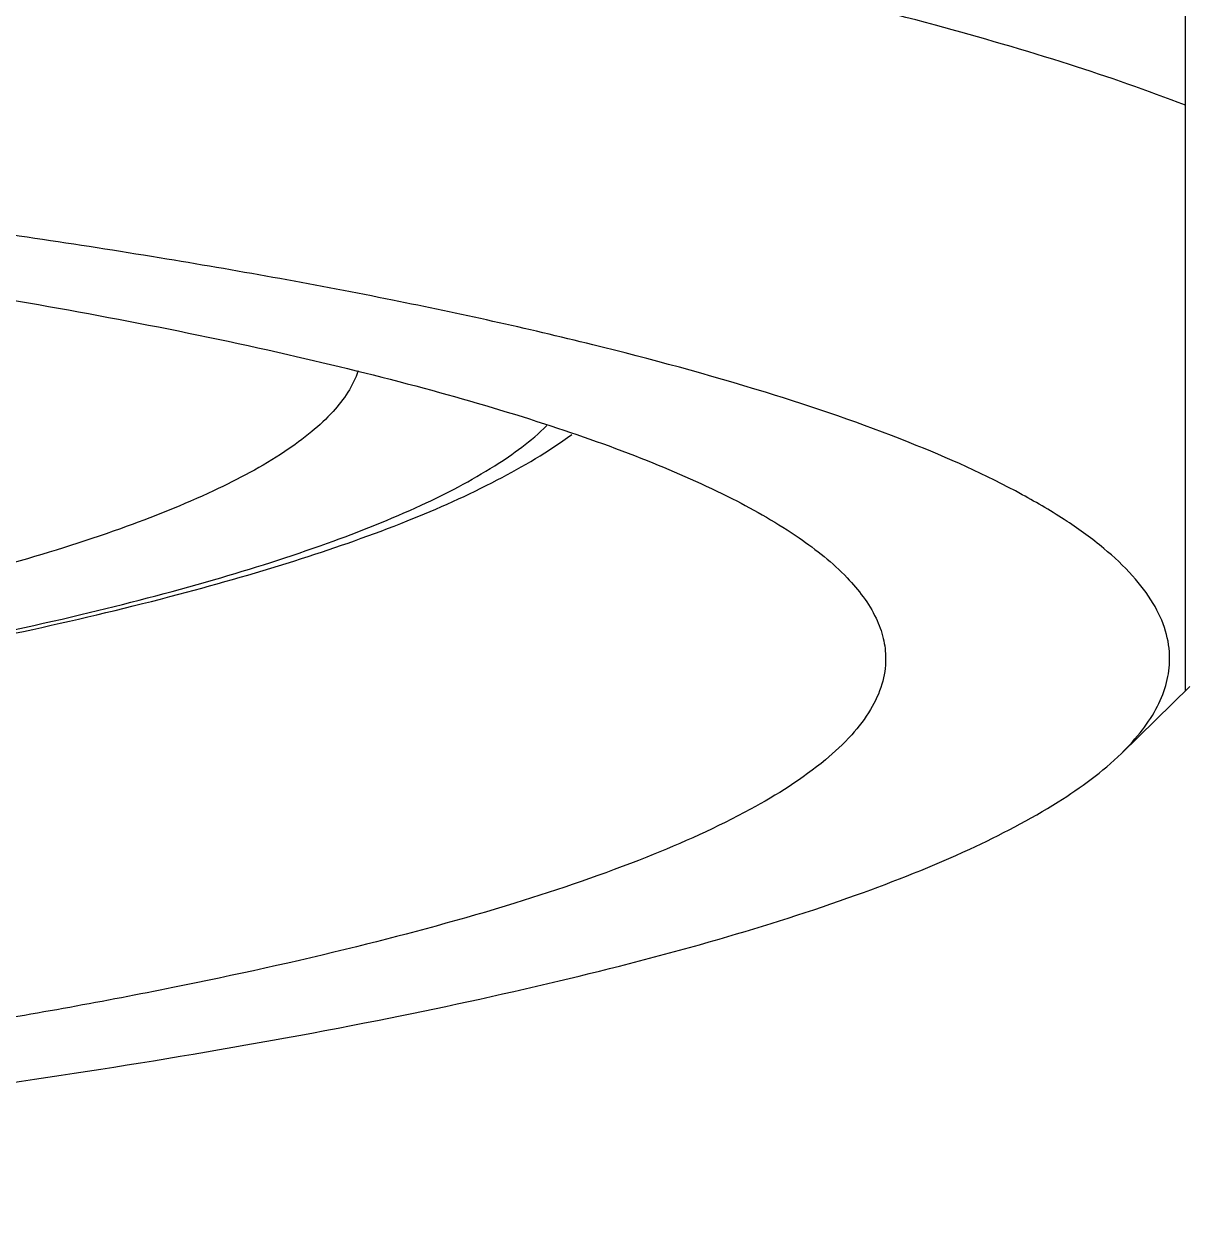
# Model space of a CAD drawing. Header units: millimetres. Extents: x 601 to 1195, y -13 to 407.
# Drawn here: x 769.073 to 771.29, y 294.541 to 296.823 of the extents above; entities that cross this region are included whole.
import ezdxf

# ---------------------------------------------------------------- set-up
doc = ezdxf.new("R2010")
doc.units = ezdxf.units.MM
doc.header["$LTSCALE"] = 0.1

msp = doc.modelspace()

# ---------------------------------------------------------------- linework, layer by layer
for p, q in [((771.2817, 295.5546), (771.2817, 298.4257)), ((771.1599, 295.4361), (771.2904, 295.563))]:
    msp.add_line(p, q)
for points, knots in [([(771.2817, 296.668), (771.209, 296.6962), (771.0517, 296.7507), (770.6933, 296.8547), (770.1672, 296.9723), (769.4508, 297.0923), (768.6347, 297.1945), (767.7361, 297.2765), (766.43, 297.3579), (764.7417, 297.397), (763.0535, 297.3579), (761.7474, 297.2765), (760.8488, 297.1945), (760.0327, 297.0923), (759.3163, 296.9723), (758.7901, 296.8547), (758.4318, 296.7507), (758.2745, 296.6962), (758.2017, 296.668)], [0, 0, 0, 0, 0.017715, 0.037795, 0.084741, 0.140075, 0.202752, 0.271531, 0.345018, 0.5, 0.654982, 0.728469, 0.797248, 0.859925, 0.915259, 0.962205, 0.982285, 1, 1, 1, 1]), ([(771.2517, 295.6159), (771.2517, 295.6337), (771.246, 295.6708), (771.221, 295.7246), (771.1805, 295.7774), (771.1247, 295.8293), (771.054, 295.8805), (770.9323, 295.9521), (770.7414, 296.0372), (770.4677, 296.1307), (770.1394, 296.2196), (769.7595, 296.3031), (769.3315, 296.3803), (768.8594, 296.4503), (768.1561, 296.5358), (767.2028, 296.6179), (765.9965, 296.6771), (765.1655, 296.6904), (764.7421, 296.6904)], [0, 0, 0, 0, 0.007895, 0.016431, 0.026114, 0.037286, 0.050159, 0.06486, 0.099979, 0.142844, 0.193318, 0.251085, 0.315699, 0.386616, 0.463213, 0.630621, 0.811795, 1, 1, 1, 1]), ([(766.5966, 296.5525), (766.8848, 296.5369), (767.4392, 296.4994), (768.2302, 296.4204), (768.9359, 296.3226), (769.4615, 296.2236), (769.8254, 296.1344), (770.0539, 296.0677), (770.2499, 295.9985), (770.4126, 295.9271), (770.5412, 295.8538), (770.6357, 295.7789), (770.6883, 295.7105), (770.7085, 295.6556), (770.7117, 295.6289), (770.7117, 295.6159)], [0, 0, 0, 0, 0.199779, 0.384628, 0.550243, 0.692884, 0.754632, 0.809595, 0.857577, 0.898493, 0.932432, 0.959796, 0.981576, 0.991027, 1, 1, 1, 1]), ([(769.7086, 296.1634), (769.6992, 296.1346), (769.6705, 296.0927), (769.6192, 296.0451), (769.5451, 295.9912), (769.4239, 295.9271), (769.2457, 295.8564), (769.0276, 295.7887), (768.7714, 295.7243), (768.4792, 295.6641), (768.0262, 295.5869), (767.3909, 295.5072), (766.5623, 295.4385), (765.6687, 295.3962), (764.742, 295.3819), (763.8153, 295.3962), (762.9216, 295.4385), (762.093, 295.5072), (761.4576, 295.5869), (761.0046, 295.664), (760.7124, 295.7243), (760.4561, 295.7886), (760.238, 295.8564), (760.0598, 295.927), (759.9385, 295.9911), (759.8644, 296.045), (759.813, 296.0927), (759.7844, 296.1346), (759.7749, 296.1634)], [0, 0, 0, 0, 0.008894, 0.014346, 0.020597, 0.0357, 0.054426, 0.076783, 0.102672, 0.131925, 0.164325, 0.237492, 0.319745, 0.408264, 0.499979, 0.591695, 0.680216, 0.762473, 0.835645, 0.868049, 0.897305, 0.923198, 0.94556, 0.96429, 0.979396, 0.98565, 0.991104, 1, 1, 1, 1]), ([(764.7417, 295.3162), (765.056, 295.3162), (765.6751, 295.325), (766.58, 295.3646), (767.4286, 295.4291), (768.195, 295.5164), (768.7704, 295.6094), (769.1713, 295.6955), (769.4236, 295.7608), (769.6401, 295.8293), (769.8195, 295.9005), (769.9607, 295.9736), (770.0377, 296.0299), (770.0676, 296.0591)], [0, 0, 0, 0, 0.173661, 0.342131, 0.500418, 0.643855, 0.768307, 0.822324, 0.870392, 0.912256, 0.947759, 0.976912, 1, 1, 1, 1]), ([(764.7417, 295.3137), (765.0461, 295.3137), (765.6464, 295.322), (766.5257, 295.359), (767.3552, 295.4195), (768.1121, 295.5017), (768.7763, 295.6033), (769.2628, 295.7067), (769.5921, 295.8012), (769.7951, 295.8723), (769.9682, 295.9494), (770.0703, 296.0098), (770.1151, 296.0423)], [0, 0, 0, 0, 0.16703, 0.329484, 0.482975, 0.623412, 0.747232, 0.851674, 0.896093, 0.935199, 0.969599, 1, 1, 1, 1]), ([(770.7117, 295.6159), (770.7117, 295.5996), (770.7064, 295.5655), (770.6835, 295.5162), (770.6464, 295.4678), (770.573, 295.3996), (770.4428, 295.3184), (770.2438, 295.2295), (769.9927, 295.1438), (769.6916, 295.0623), (769.3432, 294.9857), (768.9507, 294.9149), (768.5177, 294.8507), (767.8727, 294.7723), (766.9984, 294.697), (765.8921, 294.6427), (764.7417, 294.6244), (763.5913, 294.6427), (762.485, 294.697), (761.6108, 294.7723), (760.9658, 294.8507), (760.5328, 294.9149), (760.1403, 294.9857), (759.7918, 295.0623), (759.4908, 295.1438), (759.2397, 295.2295), (759.0407, 295.3184), (758.9105, 295.3996), (758.8371, 295.4678), (758.7999, 295.5162), (758.777, 295.5655), (758.7717, 295.5996), (758.7717, 295.6159)], [0, 0, 0, 0, 0.003947, 0.008216, 0.013057, 0.018643, 0.032415, 0.049975, 0.071409, 0.096647, 0.125531, 0.15784, 0.193299, 0.231599, 0.315306, 0.405895, 0.5, 0.594104, 0.684693, 0.7684, 0.8067, 0.84216, 0.874468, 0.903353, 0.928591, 0.950024, 0.967585, 0.981357, 0.986943, 0.991784, 0.996053, 1, 1, 1, 1]), ([(771.16, 295.4361), (771.1743, 295.4501), (771.1999, 295.4781), (771.2295, 295.5234), (771.2476, 295.5694), (771.2517, 295.6007), (771.2517, 295.6159)], [0, 0, 0, 0, 0.289904, 0.54729, 0.780316, 1, 1, 1, 1]), ([(758.3235, 295.4361), (758.3596, 295.401), (758.4526, 295.3333), (758.623, 295.2451), (758.8394, 295.1594), (759.1005, 295.0769), (759.4046, 294.9983), (759.8878, 294.8945), (760.5812, 294.7826), (761.5047, 294.6775), (762.5272, 294.5998), (763.6173, 294.5521), (764.7417, 294.536), (765.8662, 294.5521), (766.9563, 294.5998), (767.9787, 294.6775), (768.9022, 294.7826), (769.5957, 294.8945), (770.0788, 294.9983), (770.383, 295.0769), (770.6441, 295.1594), (770.8605, 295.2451), (771.0309, 295.3333), (771.1239, 295.401), (771.16, 295.4361)], [0, 0, 0, 0, 0.01156, 0.026152, 0.043917, 0.064859, 0.088901, 0.115915, 0.178143, 0.249854, 0.328981, 0.413197, 0.500001, 0.586804, 0.67102, 0.750147, 0.821857, 0.884085, 0.911099, 0.935141, 0.956084, 0.973849, 0.98844, 1, 1, 1, 1])]:
    msp.add_open_spline(points, degree=3, knots=knots)

doc.saveas('drawing.dxf')
